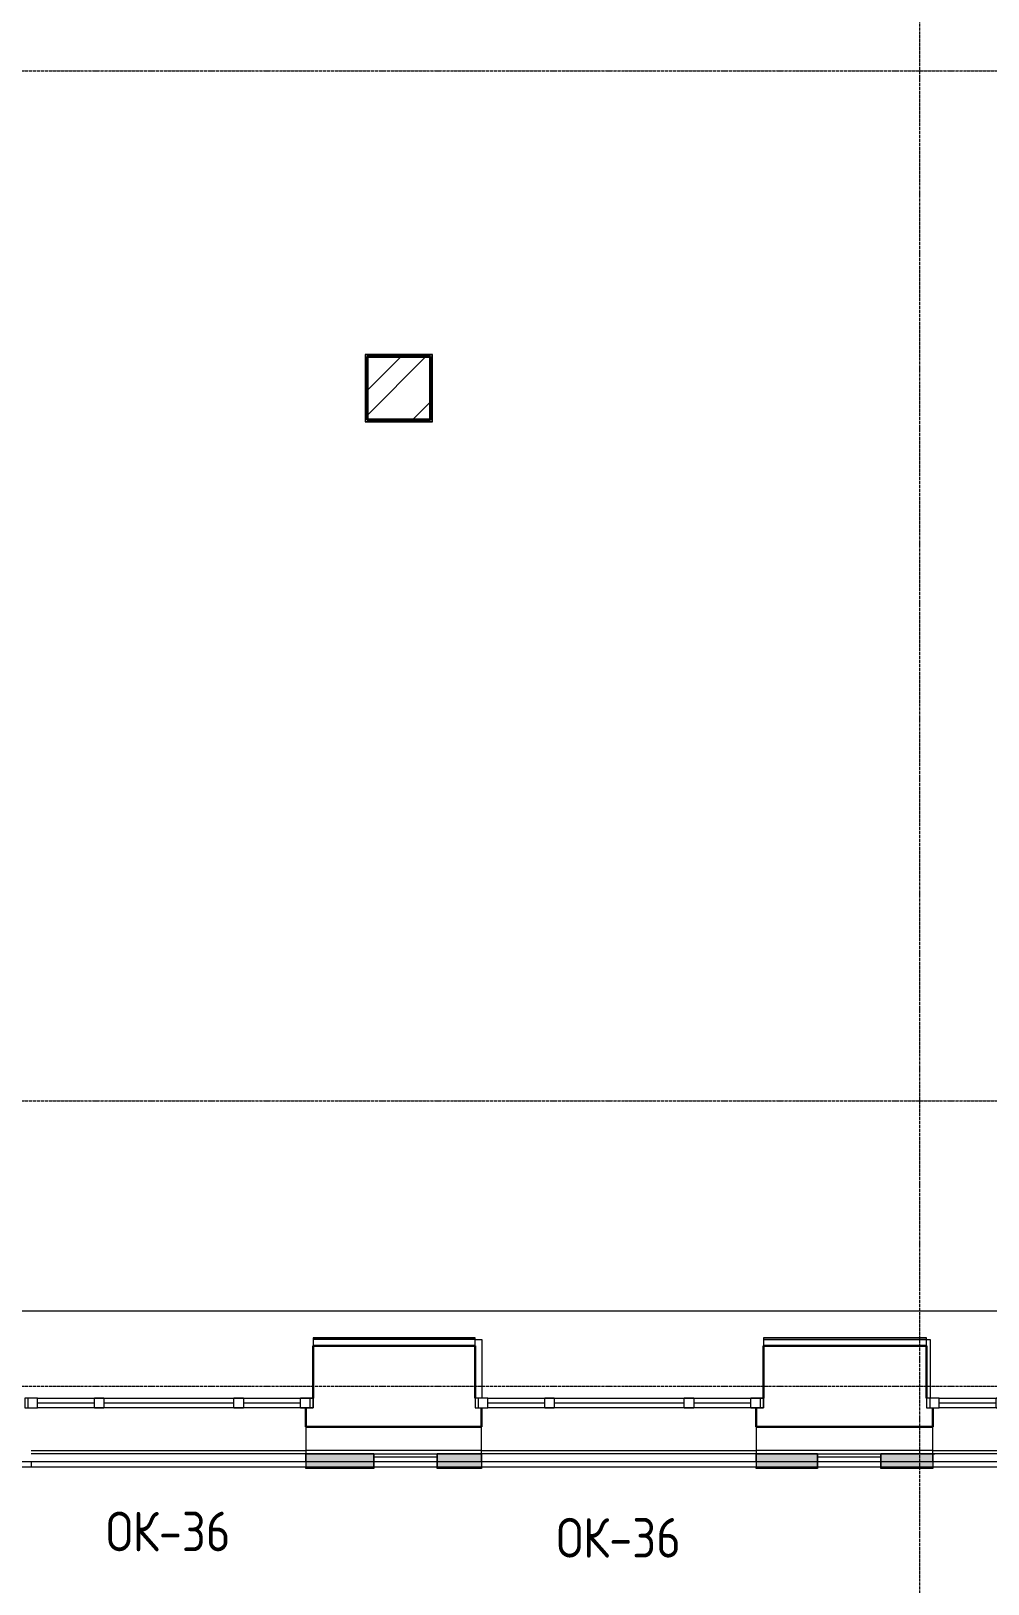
# Model space of a CAD drawing. Header units: millimetres. Extents: x -10178924 to 11692288, y -947381 to 58396.
# Drawn here: x 24939 to 30979, y -372068 to -362268 of the extents above; entities that cross this region are included whole.
import ezdxf

# ---------------------------------------------------------------- set-up
doc = ezdxf.new("R2010")
doc.units = ezdxf.units.MM
doc.linetypes.add('ADSK_Линия сетки', pattern=[25, 20, -2.5, 0, -2.5])
for name, color, linetype, lineweight in [('_ Окна', 7, 'Continuous', 9), ('Марки окон', 7, 'Continuous', 20), ('Несущие колонны', 7, 'Continuous', 18), ('Ограждение', 7, 'Continuous', 9), ('Окна', 7, 'Continuous', 9), ('Оси', 253, 'Continuous', 9), ('Перекрытие', 7, 'Continuous', 18), ('Стены наружные', 7, 'Continuous', 18), ('Стены несущие', 7, 'Continuous', 30), ('Стены отделка', 7, 'Continuous', 30), ('Стены штриховка', 7, 'Continuous', 9), ('ШТРИХОВКА', 252, 'Continuous', 15)]:
    doc.layers.add(name, color=color, linetype=linetype, lineweight=lineweight)
doc.styles.add('GOST Common_2', font='GOST_Common.ttf', dxfattribs={"width": 0.9, "height": 250})

# ---------------------------------------------------------------- blocks, each defined once
blk = doc.blocks.new('ADSK_КолоннаЖБ_Прямоугольная - 400x400 мм-V1-План 4-го этажа')
at = {"layer": 'Несущие колонны', "lineweight": 40}
for p, q in [((-200, 200), (200, 200)), ((-200, -200), (-200, 200)), ((200, 200), (200, -200)), ((200, -200), (-200, -200))]:
    blk.add_line(p, q, dxfattribs=at)
blk = doc.blocks.new('окно трехпол с фрамугой - 1800 и 1820х2300_h___нов_ ок15_ С ПРИВОДОМ-3466761-План 4-го этажа')
at = {"layer": '_ Окна', "lineweight": 18}
for p, q in [((-910, 75), (-910, 135)), ((-910, 135), (-830, 135)), ((-830, 135), (-830, 75)), ((-470, 75), (-470, 135)), ((-470, 135), (-410, 135)), ((-410, 135), (-410, 75)), ((410, 75), (410, 135)), ((410, 135), (470, 135)), ((470, 135), (470, 75)), ((830, 135), (830, 75)), ((910, 135), (830, 135)), ((910, 75), (910, 135)), ((-830, 75), (-910, 75)), ((-410, 75), (-470, 75)), ((470, 75), (410, 75)), ((830, 75), (910, 75))]:
    blk.add_line(p, q, dxfattribs=at)
at = {"layer": '_ Окна'}
for p, q in [((-890, 75), (-890, 135)), ((-830, 105), (-470, 105)), ((-410, 105), (410, 105)), ((470, 105), (830, 105)), ((890, 75), (890, 135))]:
    blk.add_line(p, q, dxfattribs=at)
at = {"layer": 'Окна'}
for p, q in [((-910, 135), (-910, 75)), ((-830, 135), (-910, 135)), ((-830, 135), (-470, 135)), ((-410, 135), (-470, 135)), ((-410, 135), (410, 135)), ((470, 135), (410, 135)), ((470, 135), (830, 135)), ((910, 135), (830, 135)), ((910, 75), (910, 135)), ((-910, 75), (-830, 75)), ((-470, 75), (-830, 75)), ((-470, 75), (-410, 75)), ((410, 75), (-410, 75)), ((410, 75), (470, 75)), ((830, 75), (470, 75)), ((830, 75), (910, 75))]:
    blk.add_line(p, q, dxfattribs=at)
blk = doc.blocks.new('окно трехпол с фрамугой - 1800 и 1820х2300_h___нов_ ок15_ С ПРИВОДОМ-V8-План 4-го этажа')
at = {"layer": '_ Окна', "lineweight": 18}
for p, q in [((-910, 75), (-910, 135)), ((-910, 135), (-830, 135)), ((-830, 135), (-830, 75)), ((-470, 75), (-470, 135)), ((-470, 135), (-410, 135)), ((-410, 135), (-410, 75)), ((410, 75), (410, 135)), ((410, 135), (470, 135)), ((470, 135), (470, 75)), ((830, 135), (830, 75)), ((910, 135), (830, 135)), ((910, 75), (910, 135)), ((-830, 75), (-910, 75)), ((-410, 75), (-470, 75)), ((470, 75), (410, 75)), ((830, 75), (910, 75))]:
    blk.add_line(p, q, dxfattribs=at)
at = {"layer": '_ Окна'}
for p, q in [((-890, 75), (-890, 135)), ((-830, 105), (-470, 105)), ((-410, 105), (410, 105)), ((470, 105), (830, 105)), ((890, 75), (890, 135))]:
    blk.add_line(p, q, dxfattribs=at)
at = {"layer": 'Окна'}
for p, q in [((-910, 135), (-910, 75)), ((-830, 135), (-910, 135)), ((-830, 135), (-470, 135)), ((-410, 135), (-470, 135)), ((-410, 135), (410, 135)), ((470, 135), (410, 135)), ((470, 135), (830, 135)), ((910, 135), (830, 135)), ((910, 75), (910, 135)), ((-910, 75), (-830, 75)), ((-470, 75), (-830, 75)), ((-470, 75), (-410, 75)), ((410, 75), (-410, 75)), ((410, 75), (470, 75)), ((830, 75), (470, 75)), ((830, 75), (910, 75))]:
    blk.add_line(p, q, dxfattribs=at)
blk = doc.blocks.new('Ограждение - Ограждение-4666086-План 4-го этажа')
at = {"layer": 'Ограждение', "true_color": 0x373f43, "transparency": 33554432}
h = blk.add_hatch(color=149, dxfattribs=at)
h.paths.add_polyline_path([(27781.5, 1625.4), (27781.5, 1625.4), (27502.5, 1625.4)])
h.paths.add_polyline_path([(27502.5, 1631), (27781.5, 1631), (27781.5, 1717.2), (27502.5, 1717.2), (27502.5, 1633.2)])
h = blk.add_hatch(color=149, dxfattribs=at)
h.paths.add_polyline_path([(27502.5, 1625.4), (27781.5, 1625.4), (27781.5, 1626.7), (27502.5, 1626.7)])
h.paths.add_polyline_path([(27781.5, 1629.3), (27781.5, 1629.7), (27502.5, 1629.3)])
at = {"layer": 'Ограждение'}
for p, q in [((27502.5, 1717.2), (27502.5, 1698.2)), ((27781.5, 1717.2), (27502.5, 1717.2)), ((27781.5, 1717.2), (27502.5, 1717.2)), ((27502.5, 1698.2), (27502.5, 1626.8)), ((27502.5, 1625.4), (27502.5, 1698.2)), ((27781.5, 1718.2), (27781.5, 1717.2)), ((27781.5, 1717.2), (27781.5, 1668.2)), ((27781.5, 1668.2), (27781.5, 1717.2)), ((27502.5, 1626.8), (27502.5, 1631)), ((27502.5, 1631), (27502.5, 1629.7)), ((27781.5, 1631), (27502.5, 1631)), ((27502.5, 1629.7), (27502.5, 1626.8)), ((27502.5, 1626.8), (27502.5, 1629.7)), ((27502.5, 1629.7), (27502.5, 1626.8)), ((27781.5, 1629.7), (27502.5, 1629.7)), ((27502.5, 1629), (27502.5, 1629.3)), ((27781.5, 1629.3), (27502.5, 1629.3)), ((27502.5, 1627), (27502.5, 1629)), ((27502.5, 1629), (27502.5, 1627)), ((27781.5, 1629), (27502.5, 1629)), ((27502.5, 1626.7), (27502.5, 1627)), ((27781.5, 1627), (27502.5, 1627)), ((27502.5, 1625.4), (27502.5, 1626.8)), ((27502.5, 1626.8), (27502.5, 1625.4)), ((27781.5, 1626.8), (27502.5, 1626.8)), ((27781.5, 1626.7), (27502.5, 1626.7)), ((27502.5, 1626.4), (27502.5, 1625.4)), ((27781.5, 1626.4), (27502.5, 1626.4)), ((27781.5, 1625.4), (27502.5, 1625.4)), ((27781.5, 1625.4), (27502.5, 1625.4)), ((27781.5, 1633.2), (27781.5, 1625.4)), ((27781.5, 1626.8), (27781.5, 1633.2)), ((27781.5, 1629.7), (27781.5, 1631)), ((27781.5, 1631), (27781.5, 1626.8)), ((27781.5, 1626.8), (27781.5, 1629.7)), ((27781.5, 1629.7), (27781.5, 1626.8)), ((27781.5, 1626.8), (27781.5, 1629.7)), ((27781.5, 1629.3), (27781.5, 1629)), ((27781.5, 1627), (27781.5, 1629)), ((27781.5, 1629), (27781.5, 1627)), ((27781.5, 1627), (27781.5, 1626.7)), ((27781.5, 1625.4), (27781.5, 1626.8)), ((27781.5, 1626.8), (27781.5, 1625.4)), ((27781.5, 1625.4), (27781.5, 1626.4))]:
    blk.add_line(p, q, dxfattribs=at)
blk = doc.blocks.new('Ограждение - Ограждение-4666174-План 4-го этажа')
at = {"layer": 'Ограждение', "true_color": 0x373f43, "transparency": 33554432}
for points in [[(30631.5, 1631), (30631.5, 1717.2), (30302.5, 1717.2), (30302.5, 1631), (30349, 1631)], [(30302.5, 1625.4), (30631.5, 1625.4), (30631.5, 1626.7), (30302.5, 1626.7)]]:
    blk.add_hatch(color=149, dxfattribs=at).paths.add_polyline_path(points)
at = {"layer": 'Ограждение'}
for p, q in [((30302.5, 1717.2), (30302.5, 1698.2)), ((30631.5, 1717.2), (30302.5, 1717.2)), ((30631.5, 1717.2), (30302.5, 1717.2)), ((30302.5, 1698.2), (30302.5, 1626.8)), ((30302.5, 1625.4), (30302.5, 1698.2)), ((30631.5, 1718.2), (30631.5, 1717.2)), ((30631.5, 1717.2), (30631.5, 1668.2)), ((30631.5, 1668.2), (30631.5, 1717.2)), ((30302.5, 1626.8), (30302.5, 1631)), ((30302.5, 1631), (30302.5, 1629.7)), ((30631.5, 1631), (30302.5, 1631)), ((30302.5, 1629.7), (30302.5, 1626.8)), ((30302.5, 1626.8), (30302.5, 1629.7)), ((30302.5, 1629.7), (30302.5, 1626.8)), ((30631.5, 1629.7), (30302.5, 1629.7)), ((30302.5, 1629), (30302.5, 1629.3)), ((30631.5, 1629.3), (30302.5, 1629.3)), ((30302.5, 1627), (30302.5, 1629)), ((30302.5, 1629), (30302.5, 1627)), ((30631.5, 1629), (30302.5, 1629)), ((30302.5, 1626.7), (30302.5, 1627)), ((30631.5, 1627), (30302.5, 1627)), ((30302.5, 1625.4), (30302.5, 1626.8)), ((30302.5, 1626.8), (30302.5, 1625.4)), ((30631.5, 1626.8), (30302.5, 1626.8)), ((30631.5, 1626.7), (30302.5, 1626.7)), ((30302.5, 1626.4), (30302.5, 1625.4)), ((30631.5, 1626.4), (30302.5, 1626.4)), ((30631.5, 1625.4), (30302.5, 1625.4)), ((30631.5, 1625.4), (30302.5, 1625.4)), ((30631.5, 1633.2), (30631.5, 1625.4)), ((30631.5, 1626.8), (30631.5, 1633.2)), ((30631.5, 1629.7), (30631.5, 1631)), ((30631.5, 1631), (30631.5, 1626.8)), ((30631.5, 1626.8), (30631.5, 1629.7)), ((30631.5, 1629.7), (30631.5, 1626.8)), ((30631.5, 1626.8), (30631.5, 1629.7)), ((30631.5, 1629.3), (30631.5, 1629)), ((30631.5, 1627), (30631.5, 1629)), ((30631.5, 1629), (30631.5, 1627)), ((30631.5, 1627), (30631.5, 1626.7)), ((30631.5, 1625.4), (30631.5, 1626.8)), ((30631.5, 1626.8), (30631.5, 1625.4)), ((30631.5, 1625.4), (30631.5, 1626.4))]:
    blk.add_line(p, q, dxfattribs=at)
blk = doc.blocks.new('Ограждение - Ограждение-5156337-План 4-го этажа')
at = {"layer": 'Ограждение', "true_color": 0x373f43, "transparency": 33554432}
blk.add_hatch(color=149, dxfattribs=at).paths.add_polyline_path([(26674.1, 1631), (27102.5, 1631), (27102.5, 1717.2), (26674.1, 1717.2), (26674.1, 1633.2)])
h = blk.add_hatch(color=149, dxfattribs=at)
h.paths.add_polyline_path([(26674.1, 1625.4), (27102.5, 1625.4), (27102.5, 1626.7), (26674.1, 1626.7)])
h.paths.add_polyline_path([(27102.5, 1629.3), (27102.5, 1629.7), (26674.1, 1629.3)])
at = {"layer": 'Ограждение'}
for p, q in [((26674.1, 1717.2), (26674.1, 1718.2)), ((26674.1, 1718.2), (26688.1, 1718.2)), ((26674.1, 1717.2), (26674.1, 1668.2)), ((26674.1, 1668.2), (26674.1, 1717.2)), ((27102.5, 1717.2), (26674.1, 1717.2)), ((27102.5, 1717.2), (26674.1, 1717.2)), ((27102.5, 1698.2), (27102.5, 1717.2)), ((27102.5, 1698.2), (27102.5, 1625.4)), ((27102.5, 1626.8), (27102.5, 1698.2)), ((26674.1, 1633.2), (26674.1, 1626.8)), ((26674.1, 1625.4), (26674.1, 1633.2)), ((26674.1, 1626.8), (26674.1, 1631)), ((26674.1, 1631), (26674.1, 1629.7)), ((27102.5, 1631), (26674.1, 1631)), ((26674.1, 1629.7), (26674.1, 1626.8)), ((26674.1, 1626.8), (26674.1, 1629.7)), ((26674.1, 1629.7), (26674.1, 1626.8)), ((27102.5, 1629.7), (26674.1, 1629.7)), ((26674.1, 1629), (26674.1, 1629.3)), ((27102.5, 1629.3), (26674.1, 1629.3)), ((26674.1, 1627), (26674.1, 1629)), ((26674.1, 1629), (26674.1, 1627)), ((27102.5, 1629), (26674.1, 1629)), ((26674.1, 1626.7), (26674.1, 1627)), ((27102.5, 1627), (26674.1, 1627)), ((26674.1, 1625.4), (26674.1, 1626.8)), ((26674.1, 1626.8), (26674.1, 1625.4)), ((27102.5, 1626.8), (26674.1, 1626.8)), ((27102.5, 1626.7), (26674.1, 1626.7)), ((26674.1, 1626.4), (26674.1, 1625.4)), ((27102.5, 1626.4), (26674.1, 1626.4)), ((27102.5, 1625.4), (26674.1, 1625.4)), ((27102.5, 1625.4), (26674.1, 1625.4)), ((27102.5, 1629.7), (27102.5, 1631)), ((27102.5, 1631), (27102.5, 1626.8)), ((27102.5, 1626.8), (27102.5, 1629.7)), ((27102.5, 1629.7), (27102.5, 1626.8)), ((27102.5, 1626.8), (27102.5, 1629.7)), ((27102.5, 1629.3), (27102.5, 1629)), ((27102.5, 1627), (27102.5, 1629)), ((27102.5, 1629), (27102.5, 1627)), ((27102.5, 1627), (27102.5, 1626.7)), ((27102.5, 1625.4), (27102.5, 1626.8)), ((27102.5, 1626.8), (27102.5, 1625.4)), ((27102.5, 1625.4), (27102.5, 1626.4))]:
    blk.add_line(p, q, dxfattribs=at)
blk = doc.blocks.new('Ограждение - Ограждение-5156440-План 4-го этажа')
at = {"layer": 'Ограждение', "true_color": 0x373f43, "transparency": 33554432}
blk.add_hatch(color=149, dxfattribs=at).paths.add_polyline_path([(29516.5, 1631), (29902.5, 1631), (29902.5, 1717.2), (29516.5, 1717.2), (29516.5, 1633.2)])
h = blk.add_hatch(color=149, dxfattribs=at)
h.paths.add_polyline_path([(29516.5, 1625.4), (29902.5, 1625.4), (29902.5, 1626.7), (29516.5, 1626.7)])
h.paths.add_polyline_path([(29902.5, 1629.3), (29902.5, 1629.7), (29516.5, 1629.3)])
at = {"layer": 'Ограждение'}
for p, q in [((29516.5, 1717.2), (29516.5, 1718.2)), ((29516.5, 1717.2), (29516.5, 1668.2)), ((29516.5, 1668.2), (29516.5, 1717.2)), ((29902.5, 1717.2), (29516.5, 1717.2)), ((29902.5, 1717.2), (29516.5, 1717.2)), ((29902.5, 1698.2), (29902.5, 1717.2)), ((29902.5, 1698.2), (29902.5, 1625.4)), ((29902.5, 1626.8), (29902.5, 1698.2)), ((29516.5, 1633.2), (29516.5, 1626.8)), ((29516.5, 1625.4), (29516.5, 1633.2)), ((29516.5, 1626.8), (29516.5, 1631)), ((29516.5, 1631), (29516.5, 1629.7)), ((29902.5, 1631), (29516.5, 1631)), ((29516.5, 1629.7), (29516.5, 1626.8)), ((29516.5, 1626.8), (29516.5, 1629.7)), ((29516.5, 1629.7), (29516.5, 1626.8)), ((29902.5, 1629.7), (29516.5, 1629.7)), ((29516.5, 1629), (29516.5, 1629.3)), ((29902.5, 1629.3), (29516.5, 1629.3)), ((29516.5, 1627), (29516.5, 1629)), ((29516.5, 1629), (29516.5, 1627)), ((29902.5, 1629), (29516.5, 1629)), ((29516.5, 1626.7), (29516.5, 1627)), ((29902.5, 1627), (29516.5, 1627)), ((29516.5, 1625.4), (29516.5, 1626.8)), ((29516.5, 1626.8), (29516.5, 1625.4)), ((29902.5, 1626.8), (29516.5, 1626.8)), ((29902.5, 1626.7), (29516.5, 1626.7)), ((29516.5, 1626.4), (29516.5, 1625.4)), ((29902.5, 1626.4), (29516.5, 1626.4)), ((29902.5, 1625.4), (29516.5, 1625.4)), ((29902.5, 1625.4), (29516.5, 1625.4)), ((29902.5, 1629.7), (29902.5, 1631)), ((29902.5, 1631), (29902.5, 1626.8)), ((29902.5, 1626.8), (29902.5, 1629.7)), ((29902.5, 1629.7), (29902.5, 1626.8)), ((29902.5, 1626.8), (29902.5, 1629.7)), ((29902.5, 1629.3), (29902.5, 1629)), ((29902.5, 1627), (29902.5, 1629)), ((29902.5, 1629), (29902.5, 1627)), ((29902.5, 1627), (29902.5, 1626.7)), ((29902.5, 1625.4), (29902.5, 1626.8)), ((29902.5, 1626.8), (29902.5, 1625.4)), ((29902.5, 1625.4), (29902.5, 1626.4))]:
    blk.add_line(p, q, dxfattribs=at)
blk = doc.blocks.new('оси')
at = {"layer": 'Оси', "linetype": 'ADSK_Линия сетки'}
for p, q in [((37050, -2196.5), (37050, 46378)), ((-3614.3, 10450), (62615.4, 10450)), ((-3614.3, 3950), (62615.4, 3950)), ((-3614.3, 2150), (62505.3, 2150))]:
    blk.add_line(p, q, dxfattribs=at)
blk = doc.blocks.new('4 этаж')
at = {"layer": 'Несущие колонны', "lineweight": 9}
h = blk.add_hatch(dxfattribs=at)
h.set_pattern_fill('FP_2', color=256, style=0, pattern_type=2)
h.set_pattern_definition([(45, (-6e-11, -248271.14), (-235.7317, 235.7317), []), (45, (157.15, -248271.14), (-235.7317, 235.7317), [])])
h.paths.add_polyline_path([(27067.3, -240028.4), (27460, -240028.4), (27460, -239628.4), (27060, -239628.4), (27060, -240028.4)])
at = {"layer": 'Несущие колонны', "lineweight": 40}
for p, q in [((27460, -239628.4), (27060, -239628.4)), ((27060, -239628.4), (27060, -240028.4)), ((27460, -240028.4), (27460, -239628.4)), ((27060, -240028.4), (27460, -240028.4))]:
    blk.add_line(p, q, dxfattribs=at)
at = {"layer": 'Перекрытие'}
for p, q in [((32940.5, -245652.9), (16079.3, -245652.9)), ((27741.5, -245832.9), (27784.1, -245832.9)), ((27784.1, -245832.9), (27784.1, -246202.9)), ((30591.5, -245832.9), (30614.1, -245832.9)), ((30614.1, -245832.9), (30614.1, -246202.9))]:
    blk.add_line(p, q, dxfattribs=at)
at = {"layer": 'Стены наружные'}
for p, q in [((24939.1, -246532.9), (26674.1, -246532.9)), ((26674.1, -246552.9), (24939.1, -246552.9)), ((26674.1, -246552.9), (26688.1, -246552.9)), ((27781.5, -246532.9), (29516.5, -246532.9)), ((29516.5, -246552.9), (27781.5, -246552.9)), ((30631.5, -246532.9), (32366.5, -246532.9)), ((32366.5, -246552.9), (30631.5, -246552.9)), ((30631.5, -246552.9), (30643.1, -246552.9)), ((7868.2, -246602.9), (39069.1, -246602.9)), ((29902.5, -246637.9), (24202.5, -246637.9)), ((24939.1, -246602.9), (24939.1, -246637.9)), ((26674.1, -246602.9), (26674.1, -246637.9)), ((27781.5, -246602.9), (27781.5, -246637.9)), ((29516.5, -246602.9), (29516.5, -246637.9)), ((35706.6, -246637.9), (29902.5, -246637.9)), ((30631.5, -246602.9), (30631.5, -246637.9))]:
    blk.add_line(p, q, dxfattribs=at)
at = {"layer": 'Стены несущие'}
for p, q in [((26719.1, -245872.9), (26719.1, -246202.9)), ((27741.5, -245872.9), (26719.1, -245872.9)), ((27741.5, -246202.9), (27741.5, -245872.9)), ((29561.5, -245872.9), (30591.5, -245872.9)), ((29561.5, -245872.9), (29561.5, -246202.9)), ((30591.5, -246202.9), (30591.5, -245872.9)), ((26674.1, -246262.9), (26674.1, -246382.9)), ((27781.5, -246382.9), (27781.5, -246262.9)), ((29516.5, -246262.9), (29516.5, -246382.9)), ((30631.5, -246382.9), (30631.5, -246262.9)), ((27781.5, -246382.9), (26674.1, -246382.9)), ((30631.5, -246382.9), (29516.5, -246382.9))]:
    blk.add_line(p, q, dxfattribs=at)
at = {"layer": 'Стены отделка', "lineweight": 9}
for p, q in [((27048, -239618.4), (27048, -240038.4)), ((27470, -239616.4), (27050, -239616.4)), ((27060, -240028.4), (27060, -239628.4)), ((27060, -239628.4), (27460, -239628.4)), ((27460, -239628.4), (27460, -240028.4)), ((27472, -240038.4), (27472, -239618.4)), ((27050, -240040.4), (27470, -240040.4)), ((27460, -240028.4), (27060, -240028.4)), ((26719.1, -245820.9), (26719.1, -245872.9)), ((27741.5, -245820.9), (26719.1, -245820.9)), ((27741.5, -245872.9), (27741.5, -245820.9)), ((29561.5, -245820.9), (29561.5, -245872.9)), ((30591.5, -245820.9), (29561.5, -245820.9)), ((29561.5, -245832.9), (29593.1, -245832.9)), ((30591.5, -245872.9), (30591.5, -245820.9)), ((26674.1, -246382.9), (26674.1, -246552.9)), ((27781.5, -246552.9), (27781.5, -246382.9)), ((29516.5, -246382.9), (29516.5, -246552.9)), ((30631.5, -246552.9), (30631.5, -246382.9)), ((27781.5, -246532.9), (26674.1, -246532.9)), ((26674.1, -246552.9), (27781.5, -246552.9)), ((27102.5, -246552.9), (27102.5, -246572.9)), ((27502.5, -246572.9), (27502.5, -246552.9)), ((30631.5, -246532.9), (29516.5, -246532.9)), ((29516.5, -246552.9), (30631.5, -246552.9)), ((29902.5, -246552.9), (29902.5, -246572.9)), ((30302.5, -246572.9), (30302.5, -246552.9)), ((27102.5, -246572.9), (27502.5, -246572.9)), ((29902.5, -246572.9), (30302.5, -246572.9))]:
    blk.add_line(p, q, dxfattribs=at)
at = {"layer": 'Стены штриховка'}
for p, q in [((27050, -239616.4), (27048, -239616.4)), ((27048, -239616.4), (27048, -239618.4)), ((27472, -239618.4), (27048, -239618.4)), ((27050, -239616.4), (27050, -240040.4)), ((27470, -240040.4), (27470, -239616.4)), ((27472, -239616.4), (27470, -239616.4)), ((27472, -239618.4), (27472, -239616.4)), ((27048, -240038.4), (27472, -240038.4)), ((27048, -240038.4), (27048, -240040.4)), ((27048, -240040.4), (27050, -240040.4)), ((27470, -240040.4), (27472, -240040.4)), ((27472, -240040.4), (27472, -240038.4)), ((27741.5, -245822.9), (26719.1, -245822.9)), ((27741.5, -245832.9), (26719.1, -245832.9)), ((30591.5, -245822.9), (29561.5, -245822.9)), ((29593.1, -245832.9), (30591.5, -245832.9))]:
    blk.add_line(p, q, dxfattribs=at)
at = {"color": 253}
blk.add_blockref('оси', (-6500.4, -248276.1), dxfattribs=at)
at = {"layer": 'Несущие колонны', "lineweight": 40}
blk.add_blockref('ADSK_КолоннаЖБ_Прямоугольная - 400x400 мм-V1-План 4-го этажа', (27260, -239828.4), dxfattribs=at)
at = {"layer": 'Ограждение'}
for name in ['Ограждение - Ограждение-5156337-План 4-го этажа', 'Ограждение - Ограждение-4666086-План 4-го этажа', 'Ограждение - Ограждение-5156440-План 4-го этажа', 'Ограждение - Ограждение-4666174-План 4-го этажа']:
    blk.add_blockref(name, (0, -248271.1), dxfattribs=at)
at = {"layer": 'Окна', "rotation": 180}
for name, p in [('окно трехпол с фрамугой - 1800 и 1820х2300_h___нов_ ок15_ С ПРИВОДОМ-3466761-План 4-го этажа', (25809.1, -246127.9)), ('окно трехпол с фрамугой - 1800 и 1820х2300_h___нов_ ок15_ С ПРИВОДОМ-V8-План 4-го этажа', (28651.5, -246127.9)), ('окно трехпол с фрамугой - 1800 и 1820х2300_h___нов_ ок15_ С ПРИВОДОМ-3466761-План 4-го этажа', (31501.5, -246127.9))]:
    blk.add_blockref(name, p, dxfattribs=at)
at = {"layer": 'Марки окон', "lineweight": 9, "char_height": 250, "width": 845.1, "attachment_point": 5, "line_spacing_factor": 1.022766, "style": 'GOST Common_2'}
for insert in [(25805.5, -247043.8), (28647.9, -247083.7)]:
    blk.add_mtext('\\pxqc,t1.8,3.6,5.4,7.2,9,10.8,12.6,14.4,16.2,18,19.8,21.6,23.4,25.2,27,28.8,30.6,32.4,34.2,36,37.8,39.6,41.4,43.2,45,46.8,48.6,50.4,52.2,54,55.8,57.6;{ОК-36}', dxfattribs=dict(at, insert=insert))

msp = doc.modelspace()

# ---------------------------------------------------------------- block references
at = {"layer": 'ШТРИХОВКА'}
msp.add_blockref('4 этаж', (0, -124693.3), dxfattribs=at)

doc.saveas('drawing.dxf')
